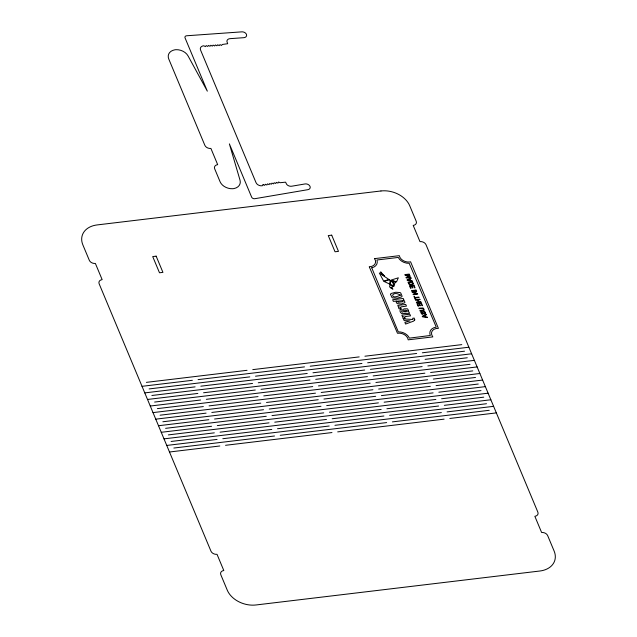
<?xml version="1.0" encoding="UTF-8"?>
<svg xmlns="http://www.w3.org/2000/svg" width="637" height="637" viewBox="0 0 637 637"><rect width="100%" height="100%" fill="white"/><g stroke="black" fill="none" stroke-linecap="round" stroke-linejoin="round"><path stroke-width="0.96" d="M374.556 258.63L399.327 255.668A8.01 5.844 17.2 0 0 409.607 261.99L410.578 261.799L438.415 328.366A7.994 5.837 17.2 0 0 432.308 336.113L432.849 336.885L408.19 339.832A7.986 5.837 17.2 0 0 397.48 333.262L369.245 266.744L369.771 266.728A8.01 5.852 17.2 0 0 374.556 258.63M405.721 274.977L409.487 274.539L409.288 274.069L404.837 274.603L405.124 275.295L409.328 275.877L405.984 277.366L406.279 278.05L410.73 277.517L410.539 277.047L406.788 277.517L410.109 276.028L409.909 275.558L405.865 274.961M146.383 382.359L247.045 370.312M252.778 369.627L359.188 356.903M364.921 356.21L461.777 344.625M142.027 386.325L192.35 380.305M198.083 379.62L304.494 366.888M310.227 366.203L416.63 353.471M422.363 352.787L468.88 347.221M149.13 388.928L249.792 376.881M255.525 376.196L361.935 363.464M367.668 362.779L464.524 351.194M144.774 392.894L195.097 386.874M200.83 386.189L307.233 373.457M312.974 372.772L419.377 360.04M425.11 359.356L471.627 353.79M151.877 395.489L252.539 383.45M258.272 382.765L364.683 370.033M370.416 369.349L467.271 357.763M147.521 399.463L197.844 393.443M203.577 392.758L309.98 380.026M315.721 379.341L422.124 366.609M427.857 365.925L474.374 360.359M154.624 402.058L255.286 390.019M261.019 389.334L367.43 376.602M373.163 375.918L470.018 364.332M150.26 406.032L200.591 400.012M206.324 399.327L312.727 386.595M318.468 385.911L424.871 373.178M430.604 372.494L477.121 366.928M157.371 408.628L258.033 396.588M263.766 395.903L370.177 383.171M375.91 382.487L472.765 370.893M153.007 412.601L203.338 406.581M209.071 405.888L315.474 393.164M321.207 392.472L427.618 379.748M433.351 379.063L479.868 373.497M160.118 415.197L260.78 403.149M266.513 402.465L372.924 389.74M378.657 389.048L475.505 377.462M155.754 419.162L206.085 413.142M211.818 412.457L318.221 399.725M323.954 399.041L430.365 386.317M436.098 385.624L482.615 380.058M162.865 421.766L263.527 409.718M269.26 409.034L375.671 396.302M381.404 395.617L478.252 384.031M158.502 425.731L208.832 419.711M214.565 419.027L320.968 406.295M326.701 405.61L433.112 392.878M438.845 392.193L485.362 386.627M165.612 428.335L266.274 416.287M272.007 415.603L378.41 402.871M384.151 402.186L480.999 390.6M161.249 432.3L211.572 426.28M217.313 425.596L323.715 412.864M329.448 412.179L435.859 399.447M441.592 398.762L488.109 393.196M168.359 434.896L269.021 422.857M274.754 422.172L381.157 409.44M386.898 408.755L483.746 397.17M163.996 438.869L214.319 432.849M220.06 432.165L326.462 419.433M332.195 418.748L438.606 406.016M444.339 405.331L490.856 399.765M171.106 441.465L271.768 429.426M277.501 428.741L383.904 416.009M389.645 415.324L486.493 403.731M166.743 445.438L217.066 439.419M222.807 438.726L329.21 426.002M334.943 425.309L441.353 412.585M447.086 411.9L493.603 406.334M173.853 448.034L274.515 435.995M280.248 435.302L386.651 422.578M392.384 421.885L489.24 410.3M169.49 451.999L219.813 445.98M225.546 445.295L331.957 432.563M337.69 431.878L444.1 419.154M449.833 418.461L496.35 412.895M400.625 307.52L400.976 308.587L399.017 308.818C397.87 307.846 400.625 306.286 398.443 306.986L397.783 305.41L405.753 304.454L406.446 306.11L401.031 306.875A1.314 0.963 17.2 0 0 400.665 307.313L400.625 307.52M404.702 317.266L405.052 318.325L403.094 318.564C401.947 317.592 404.694 316.024 402.52 316.732L401.859 315.156L409.83 314.2L410.523 315.848L405.1 316.613A1.314 0.963 17.2 0 0 404.742 317.051L404.702 317.266M413.166 283.497L413.158 283.688A1.656 1.21 17.2 0 1 412.927 284.206L411.383 284.85L409.535 284.588A1.768 1.29 17.2 0 1 408.898 284.094L407.983 282.135L412.442 281.602L413.166 283.497M400.355 295.106C388.96 301.03 391.381 289.58 400.355 295.106M425.627 313.101L425.452 313.667A1.234 0.9 17.2 0 1 425.158 313.898L424.266 314.025A1.107 0.804 17.2 0 1 423.756 313.858L421.543 312.011L421.399 313.125L422.753 314.145L422.068 314.113A1.282 0.94 17.2 0 1 421.503 313.874L420.699 312.058A1.314 0.956 17.2 0 1 421.184 311.604L421.997 311.509A0.971 0.709 17.2 0 1 422.355 311.62C422.825 313.324 426.241 314.352 424.529 311.907A1.011 0.741 17.2 0 0 424.17 311.7L423.294 311.167L423.987 311.182A1.37 1.003 17.2 0 1 424.6 311.413L425.627 313.101M408.397 310.538C407.377 312.106 409.304 311.143 409.424 313.229L402.106 313.659A1.712 1.25 17.2 0 1 401.453 313.372L400.506 312.329A7.278 5.311 17.2 0 1 400.092 311.437L400.052 310.004A2.07 1.513 17.2 0 1 400.426 309.55C401.533 308.165 403.476 310.553 401.732 310.784A0.86 0.629 17.2 0 0 401.509 311.151C402.759 313.675 404.161 310.88 403.659 309.184A1.863 1.362 17.2 0 1 404.001 308.849L407.33 308.81A1.752 1.282 17.2 0 1 407.831 309.2L408.397 310.538M404.806 311.342L404.694 311.923L406.677 311.628A1.194 0.868 17.2 0 0 407.059 311.278L407.123 311.103A1.489 1.091 17.2 0 0 407.067 310.569L405.236 310.187A1.067 0.78 17.2 0 0 404.845 310.545L404.806 311.342M412.593 283.433L411.733 284.245L409.886 284.229A1.178 0.86 17.2 0 1 409.392 283.927L408.699 282.565L412.131 282.159L412.593 283.433M390.577 294.453L391.898 297.383A2.707 1.983 17.2 0 0 392.782 297.925L397.552 298.132L401.7 296.858A2.707 1.983 17.2 0 0 402.074 296.165L400.784 293.076A2.707 1.975 17.2 0 0 399.893 292.534L395.72 292.256L391.094 293.482A2.739 1.999 17.2 0 0 390.6 294.286L390.577 294.453M423.597 309.494L423.581 309.606A0.956 0.701 17.2 0 1 423.422 309.901L419.855 310.522L420.062 311.023L423.908 310.275A1.457 1.059 17.2 0 0 424.162 309.845L423.525 308.308A1.457 1.059 17.2 0 0 422.944 307.974L418.875 308.181L419.082 308.674L422.849 308.443A0.876 0.637 17.2 0 1 423.199 308.642L423.597 309.494M414.775 319.917L413.548 321.144L405.578 324.058L404.893 322.402L410.037 320.881L404.129 320.586L403.404 318.858L412.744 319.495A0.884 0.645 17.2 0 0 412.975 319.089L412.665 318.269L414.193 318.086L414.775 319.917M390.163 280.415L389.653 284.046L384.031 281.458L389.334 279.762L390.163 280.415M390.68 280.821L390.17 284.325L393.547 285.981L393.021 282.788L390.68 280.821M390.067 284.643L389.581 286.754L390.354 287.653L393.467 286.435L390.067 284.643M395.163 281.809L394.104 286.188L393.578 282.565L390.815 280.376L395.163 281.809M395.744 281.594L395.545 282.318L396.572 281.729L398.34 277.788L391.102 280.097L395.744 281.594M396.421 301.341L396.318 301.508A1.871 1.362 17.2 0 0 396.23 302.073L396.771 303.18A1.943 1.417 17.2 0 0 397.408 303.666L401.374 303.984L404.702 302.798A1.943 1.417 17.2 0 0 404.893 302.209L404.328 300.879L403.078 300.178L403.914 300.051L403.253 298.474L392.671 299.74L393.363 301.389L396.708 300.99L396.421 301.341M263.121 184.634L262.34 185.749A4.865 3.551 17.2 0 1 256.042 182.676L200.544 49.989A4.865 3.551 17.2 0 1 203.8 45.776L205.401 46.605L206.229 45.601L207.694 46.437L208.53 45.442L209.995 46.278L210.831 45.275L212.288 46.111L213.124 45.116L214.589 45.952L215.425 44.948L216.891 45.784L217.719 44.789L219.184 45.625L220.02 44.622L221.485 45.458L222.321 44.463L227.688 43.714L226.923 41.516A4.324 3.161 17.2 0 1 230.037 38.658L244.051 37.663A3.87 2.827 17.2 0 0 246.423 34.334A3.87 2.827 17.2 0 0 241.622 31.866L186.577 35.776A2.437 1.776 17.2 0 0 185.041 37.87L207.328 91.171L188.042 55.889A10.813 7.899 17.2 0 0 175.82 49.686L174.586 49.869A10.813 7.899 17.2 0 0 168.773 59.042L204.859 145.332A4.865 3.551 17.2 0 0 210.903 148.437L217.679 164.649A4.865 3.551 17.2 0 0 214.693 168.837L220.091 181.752A10.813 7.899 17.2 0 0 232.632 188.727L233.906 188.584A10.813 7.899 17.2 0 0 240.03 180.191L229.368 143.874L251.655 197.175A2.437 1.776 17.2 0 0 254.808 198.704L307.639 189.715A3.87 2.827 17.2 0 0 310.02 186.386A3.87 2.827 17.2 0 0 305.211 183.918L291.746 186.211A4.324 3.161 17.2 0 1 286.65 184.332L285.591 182.166L280.137 182.715L278.592 182.007L277.931 183.098L276.378 182.381L275.725 183.472L274.173 182.755L273.512 183.846L271.959 183.13L271.306 184.22L269.754 183.512L269.093 184.603L267.54 183.886L266.887 184.977L265.334 184.26L264.673 185.351L263.121 184.634M397.822 301.15L397.735 301.229A0.812 0.597 17.2 0 0 397.639 301.532L397.838 302.026A0.804 0.589 17.2 0 0 398.173 302.272L402.903 301.707A0.804 0.589 17.2 0 0 403.006 301.412L402.799 300.919A0.812 0.597 17.2 0 0 402.465 300.664L397.822 301.15M410.913 277.963L407.035 279.858L407.266 280.407L412.258 281.172L412.035 280.638L410.554 280.439L409.957 279.014L411.12 278.457L410.913 277.963M426.137 314.36L422.251 316.263L422.482 316.812L427.483 317.576L427.26 317.035L425.779 316.836L425.182 315.419L426.344 314.861L426.137 314.36M409.519 279.213L407.799 280.025L409.989 280.328L409.519 279.213M424.744 315.61L423.024 316.43L425.213 316.732L424.744 315.61M391.715 287.486L390.648 287.868L392.91 289.166L391.715 287.486M388.896 279.468L383.657 281.124L379.334 272.994L388.896 279.468M371.729 267.811L398.284 331.861A9.682 7.071 17.2 0 1 409.384 338.128L430.309 335.484A9.69 7.079 17.2 0 1 436.265 327.139L409.201 263.328A9.682 7.071 17.2 0 1 398.268 257.436L376.929 259.992A9.682 7.071 17.2 0 1 371.729 267.811M380.958 190.973L97.111 224.933A23.179 16.92 17.2 0 0 82.866 244.879L89.331 260.326A4.865 3.551 17.2 0 0 95.375 263.439L102.151 279.643A4.865 3.551 17.2 0 0 99.157 283.831L210.982 551.212A4.865 3.551 17.2 0 0 217.018 554.317L223.802 570.529A4.865 3.551 17.2 0 0 220.808 574.717L227.274 590.173A23.179 16.92 17.2 0 0 256.042 604.967L539.889 571.007A23.179 16.92 17.2 0 0 554.134 551.069L547.669 535.613A4.865 3.551 17.2 0 0 541.625 532.508L534.849 516.296A4.865 3.551 17.2 0 0 537.843 512.108L426.018 244.727A4.865 3.551 17.2 0 0 419.982 241.622L413.198 225.41A4.865 3.551 17.2 0 0 416.192 221.222L409.726 205.775A23.179 16.92 17.2 0 0 380.958 190.973M156.153 256.162L152.713 256.576L159.497 272.787L162.937 272.373L156.153 256.162M331.702 235.164L328.262 235.579L335.038 251.782L338.478 251.376L331.702 235.164M413.923 285.161L409.472 285.695L410.562 288.314L411.112 288.243L410.212 286.093L411.558 285.933L412.394 287.932L412.911 287.868L412.075 285.87L413.596 285.687L414.512 287.884L415.037 287.82L413.923 285.161M415.985 290.082L411.526 290.615L411.733 291.093L416.184 290.56L415.985 290.082M416.494 291.292L412.035 291.826L412.274 292.391L416.654 293.776L413.031 294.214L413.23 294.684L417.689 294.151L417.458 293.593L413.079 292.176L416.686 291.746L416.494 291.292M414.472 296.316L413.939 296.38L415.165 299.302L415.69 299.239L415.181 298.012L419.106 297.543L418.899 297.057L414.974 297.527L414.472 296.316M419.823 299.247L415.364 299.78L415.563 300.266L417.41 300.043L418.191 301.922L416.351 302.137L416.558 302.639L421.009 302.105L420.802 301.604L418.724 301.858L417.936 299.979L420.022 299.732L419.823 299.247M421.399 303.029L416.94 303.562L418.039 306.182L418.589 306.118L417.689 303.96L419.035 303.801L419.871 305.8L420.38 305.744L419.544 303.738L421.065 303.562L421.981 305.752L422.514 305.688L421.399 303.029M384.374 275.94L381.866 274.141L380.671 271.888L384.374 275.94"/></g></svg>
